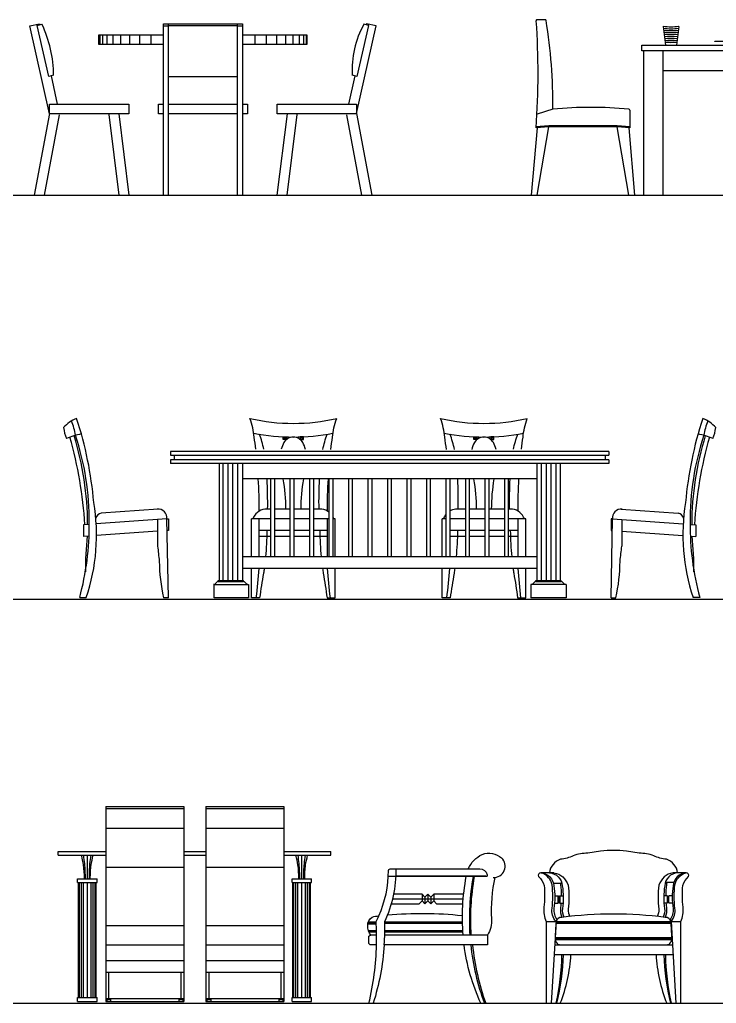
# Model space of a CAD drawing. Header units: inches. Extents: x 10 to 52.5, y 12.2 to 37.
# Drawn here: x 34.8 to 38.37, y 19.05 to 24.1 of the extents above; entities that cross this region are included whole.
import ezdxf

# ---------------------------------------------------------------- set-up
doc = ezdxf.new("R2010")
doc.units = ezdxf.units.IN
doc.header["$MEASUREMENT"] = 0
doc.layers.add('02', color=2, linetype='Continuous')
doc.layers.add('1', color=1, linetype='Continuous')

msp = doc.modelspace()

# ---------------------------------------------------------------- linework, layer by layer
at = {"layer": '02'}
for p, q in [((34.85, 24.0659), (34.8995, 24.0769)), ((34.8878, 24.0686), (34.9125, 24.0742)), ((34.8995, 24.0769), (34.9007, 24.0715)), ((35.5352, 23.1977), (35.5352, 24.0769)), ((35.5352, 24.0769), (35.9416, 24.0769)), ((35.5606, 24.0769), (35.5606, 23.1977)), ((35.9162, 23.1977), (35.9162, 24.0769)), ((35.9416, 24.0769), (35.9416, 23.1977)), ((36.5889, 24.0686), (36.5642, 24.0742)), ((36.5772, 24.0769), (36.576, 24.0715)), ((36.6267, 24.0659), (36.5772, 24.0769)), ((37.4936, 24.0977), (37.4532, 24.0977)), ((34.9504, 23.6138), (34.85, 24.0659)), ((34.9473, 23.8067), (34.8878, 24.0686)), ((35.5352, 24.0659), (35.5606, 24.0659)), ((35.5606, 24.0686), (35.9162, 24.0686)), ((35.9162, 24.0659), (35.9416, 24.0659)), ((36.5258, 23.6166), (36.6267, 24.0659)), ((36.5294, 23.8067), (36.5889, 24.0686)), ((38.0994, 24.0627), (38.1113, 23.9677)), ((38.1791, 24.0627), (38.1673, 23.9677)), ((35.205, 24.0206), (35.5352, 24.0206)), ((35.205, 23.9698), (35.205, 24.0206)), ((35.2095, 24.0206), (35.2095, 23.9698)), ((35.2231, 24.0206), (35.2231, 23.9698)), ((35.2456, 24.0206), (35.2456, 23.9698)), ((35.2764, 24.0206), (35.2764, 23.9698)), ((35.3152, 24.0206), (35.3152, 23.9698)), ((35.3612, 24.0206), (35.3612, 23.9698)), ((35.4136, 24.0206), (35.4136, 23.9698)), ((35.4717, 24.0206), (35.4717, 23.9698)), ((35.9416, 24.0206), (36.2718, 24.0206)), ((36.0051, 24.0206), (36.0051, 23.9698)), ((36.0631, 24.0206), (36.0631, 23.9698)), ((36.1155, 24.0206), (36.1155, 23.9698)), ((36.1615, 24.0206), (36.1615, 23.9698)), ((36.2003, 24.0206), (36.2003, 23.9698)), ((36.2312, 24.0206), (36.2312, 23.9698)), ((36.2536, 24.0206), (36.2536, 23.9698)), ((36.2672, 24.0206), (36.2672, 23.9698)), ((36.2718, 24.0206), (36.2718, 23.9698)), ((35.5352, 23.9698), (35.205, 23.9698)), ((36.2718, 23.9698), (35.9416, 23.9698)), ((38.0994, 23.8377), (38.6794, 23.8377)), ((34.9721, 23.8123), (34.9473, 23.8067)), ((34.959, 23.8094), (34.9911, 23.665)), ((35.5606, 23.8067), (35.9162, 23.8067)), ((36.5177, 23.8094), (36.4856, 23.665)), ((36.5294, 23.8067), (36.5047, 23.8123)), ((34.951, 23.665), (35.3574, 23.665)), ((34.951, 23.6142), (34.951, 23.665)), ((35.3574, 23.665), (35.3574, 23.6142)), ((35.5098, 23.665), (35.5352, 23.665)), ((35.5098, 23.6142), (35.5098, 23.665)), ((35.5606, 23.665), (35.9162, 23.665)), ((35.9416, 23.665), (35.967, 23.665)), ((35.967, 23.665), (35.967, 23.6142)), ((36.1194, 23.665), (36.5263, 23.665)), ((36.1194, 23.6138), (36.1194, 23.665)), ((36.5263, 23.665), (36.5263, 23.6138)), ((37.5337, 23.6377), (37.4523, 23.6127)), ((37.9277, 23.6332), (37.9277, 23.5431)), ((34.951, 23.6166), (34.8724, 23.1977)), ((35.0013, 23.6095), (34.9241, 23.1977)), ((35.3574, 23.6142), (34.951, 23.6142)), ((35.2559, 23.6111), (35.3076, 23.1977)), ((35.3068, 23.6142), (35.3588, 23.1977)), ((35.5352, 23.6142), (35.5098, 23.6142)), ((35.9162, 23.6142), (35.5606, 23.6142)), ((35.967, 23.6142), (35.9416, 23.6142)), ((36.17, 23.6142), (36.1179, 23.1977)), ((36.5263, 23.6138), (36.1194, 23.6138)), ((36.2208, 23.6111), (36.1686, 23.1977)), ((36.4754, 23.6095), (36.5526, 23.1977)), ((36.5258, 23.6166), (36.6043, 23.1977)), ((37.8627, 23.5477), (37.5127, 23.5477)), ((37.8214, 21.8814), (35.5714, 21.8814)), ((37.8214, 21.8214), (35.5714, 21.8214)), ((35.8214, 21.8214), (35.8214, 21.2209)), ((35.8428, 21.2209), (35.8428, 21.8214)), ((35.8674, 21.2209), (35.8674, 21.8214)), ((35.8921, 21.2209), (35.8921, 21.8214)), ((35.9167, 21.2209), (35.9167, 21.8214)), ((35.9414, 21.8214), (35.9414, 21.2209)), ((37.4514, 21.8214), (37.4514, 21.2209)), ((37.4761, 21.2209), (37.4761, 21.8214)), ((37.5007, 21.2209), (37.5007, 21.8214)), ((37.5254, 21.2209), (37.5254, 21.8214)), ((37.5501, 21.2209), (37.5501, 21.8214)), ((37.5714, 21.8214), (37.5714, 21.2209)), ((37.4514, 21.7414), (35.9414, 21.7414)), ((36.0864, 21.3414), (36.0864, 21.7414)), ((36.1064, 21.3414), (36.1064, 21.7414)), ((36.1864, 21.3414), (36.1864, 21.7414)), ((36.2064, 21.3414), (36.2064, 21.7414)), ((36.2864, 21.3414), (36.2864, 21.7414)), ((36.3064, 21.3414), (36.3064, 21.7414)), ((36.3864, 21.3414), (36.3864, 21.7414)), ((36.4064, 21.3414), (36.4064, 21.7414)), ((36.4864, 21.3414), (36.4864, 21.7414)), ((36.5064, 21.3414), (36.5064, 21.7414)), ((36.5864, 21.3414), (36.5864, 21.7414)), ((36.6064, 21.3414), (36.6064, 21.7414)), ((36.6864, 21.3414), (36.6864, 21.7414)), ((36.7064, 21.3414), (36.7064, 21.7414)), ((36.7864, 21.3414), (36.7864, 21.7414)), ((36.8064, 21.3414), (36.8064, 21.7414)), ((36.8864, 21.3414), (36.8864, 21.7414)), ((36.9064, 21.3414), (36.9064, 21.7414)), ((36.9864, 21.3414), (36.9864, 21.7414)), ((37.0064, 21.3414), (37.0064, 21.7414)), ((37.0864, 21.3414), (37.0864, 21.7414)), ((37.1064, 21.3414), (37.1064, 21.7414)), ((37.1864, 21.3414), (37.1864, 21.7414)), ((37.2064, 21.3414), (37.2064, 21.7414)), ((37.2864, 21.3414), (37.2864, 21.7414)), ((37.3064, 21.3414), (37.3064, 21.7414)), ((35.508, 21.5866), (35.2162, 21.5662)), ((36.0864, 21.5864), (36.0557, 21.5864)), ((36.1864, 21.5864), (36.1064, 21.5864)), ((36.2864, 21.5864), (36.2064, 21.5864)), ((36.3485, 21.5864), (36.3064, 21.5864)), ((37.0864, 21.5864), (37.0335, 21.5864)), ((37.1864, 21.5864), (37.1064, 21.5864)), ((37.2864, 21.5864), (37.2064, 21.5864)), ((37.3264, 21.5864), (37.3064, 21.5864)), ((37.8848, 21.5866), (38.1766, 21.5662)), ((35.1551, 21.5085), (35.1254, 21.5064)), ((35.1254, 21.5064), (35.1254, 21.4464)), ((35.5538, 21.5364), (35.1907, 21.511)), ((35.5058, 21.533), (35.5058, 21.3966)), ((35.5608, 21.1314), (35.5526, 21.5363)), ((35.5538, 21.5364), (35.5608, 21.5364)), ((35.5608, 21.5364), (35.5608, 21.4764)), ((36.0864, 21.5364), (35.9871, 21.5364)), ((36.1864, 21.5364), (36.1064, 21.5364)), ((36.2864, 21.5364), (36.2064, 21.5364)), ((36.3864, 21.5364), (36.3064, 21.5364)), ((36.4171, 21.5364), (36.4064, 21.5364)), ((36.9864, 21.5364), (36.9649, 21.5364)), ((37.0864, 21.5364), (37.0064, 21.5364)), ((37.1864, 21.5364), (37.1064, 21.5364)), ((37.2864, 21.5364), (37.2064, 21.5364)), ((37.3949, 21.5364), (37.3064, 21.5364)), ((37.839, 21.5364), (37.832, 21.5364)), ((37.832, 21.5364), (37.832, 21.4764)), ((37.832, 21.1314), (37.8402, 21.5363)), ((37.839, 21.5364), (38.2021, 21.511)), ((37.887, 21.533), (37.887, 21.3966)), ((38.2377, 21.5085), (38.2674, 21.5064)), ((38.2674, 21.5064), (38.2674, 21.4464)), ((35.1541, 21.4484), (35.1254, 21.4464)), ((35.5058, 21.473), (35.1924, 21.4511)), ((35.5608, 21.4764), (35.5538, 21.4764)), ((36.0864, 21.4764), (36.0271, 21.4764)), ((36.1864, 21.4764), (36.1064, 21.4764)), ((36.2864, 21.4764), (36.2064, 21.4764)), ((36.3771, 21.4764), (36.3064, 21.4764)), ((37.0864, 21.4764), (37.0049, 21.4764)), ((37.1864, 21.4764), (37.1064, 21.4764)), ((37.2864, 21.4764), (37.2064, 21.4764)), ((37.3549, 21.4764), (37.3064, 21.4764)), ((37.832, 21.4764), (37.839, 21.4764)), ((37.887, 21.473), (38.2004, 21.4511)), ((38.2387, 21.4484), (38.2674, 21.4464)), ((36.0864, 21.4464), (36.0281, 21.4464)), ((36.1864, 21.4464), (36.1064, 21.4464)), ((36.2864, 21.4464), (36.2064, 21.4464)), ((36.3771, 21.4464), (36.3064, 21.4464)), ((37.0864, 21.4464), (37.0059, 21.4464)), ((37.1864, 21.4464), (37.1064, 21.4464)), ((37.2864, 21.4464), (37.2064, 21.4464)), ((37.3549, 21.4464), (37.3064, 21.4464)), ((37.4514, 21.3414), (35.9414, 21.3414)), ((37.4514, 21.2814), (35.9414, 21.2814)), ((35.7964, 21.1999), (35.9714, 21.1999)), ((35.8164, 21.2209), (35.9464, 21.2209)), ((35.8164, 21.2149), (35.8164, 21.2209)), ((35.8164, 21.2149), (35.9464, 21.2149)), ((35.9464, 21.2149), (35.9464, 21.2209)), ((35.9664, 21.1999), (35.9664, 21.2029)), ((37.4264, 21.1999), (37.4264, 21.2029)), ((37.4464, 21.2209), (37.5764, 21.2209)), ((37.4464, 21.2149), (37.4464, 21.2209)), ((37.4464, 21.2149), (37.5764, 21.2149)), ((37.5764, 21.2149), (37.5764, 21.2209)), ((37.5964, 21.1999), (37.5964, 21.2029)), ((35.106, 21.133), (35.1399, 21.133)), ((35.5608, 21.1314), (35.5358, 21.1314)), ((37.832, 21.1314), (37.857, 21.1314)), ((38.2868, 21.133), (38.2529, 21.133)), ((35.2395, 20.0604), (35.2395, 19.0604)), ((35.2395, 20.0604), (35.6395, 20.0604)), ((35.2395, 20.0504), (35.6395, 20.0504)), ((35.6395, 20.0604), (35.6395, 19.0604)), ((35.7533, 20.0604), (35.7533, 19.0604)), ((35.7533, 20.0604), (36.1533, 20.0604)), ((35.7533, 20.0504), (36.1533, 20.0504)), ((36.1533, 20.0604), (36.1533, 19.0604)), ((35.2395, 19.9504), (35.6395, 19.9504)), ((35.7533, 19.9504), (36.1533, 19.9504)), ((34.9953, 19.8304), (35.2395, 19.8304)), ((34.9953, 19.8104), (34.9953, 19.8304)), ((34.9953, 19.8104), (35.2395, 19.8104)), ((35.1453, 19.6904), (35.1453, 19.8104)), ((35.6395, 19.8304), (35.7533, 19.8304)), ((35.6395, 19.8104), (35.7533, 19.8104)), ((36.1533, 19.8304), (36.3953, 19.8304)), ((36.1533, 19.8104), (36.3953, 19.8104)), ((36.2453, 19.6904), (36.2453, 19.8104)), ((36.3953, 19.8104), (36.3953, 19.8304)), ((35.2395, 19.7504), (35.6395, 19.7504)), ((35.7533, 19.7504), (36.1533, 19.7504)), ((35.0953, 19.6704), (35.0953, 19.6904)), ((35.0953, 19.6904), (35.1953, 19.6904)), ((35.1953, 19.6704), (35.1953, 19.6904)), ((36.1953, 19.6904), (36.2953, 19.6904)), ((36.1953, 19.6704), (36.1953, 19.6904)), ((36.2953, 19.6704), (36.2953, 19.6904)), ((37.1895, 19.7035), (36.7291, 19.7035)), ((35.0953, 19.6704), (35.1953, 19.6704)), ((35.1003, 19.0804), (35.1003, 19.6704)), ((35.1053, 19.0804), (35.1053, 19.6704)), ((35.1153, 19.0804), (35.1153, 19.6704)), ((35.1253, 19.0804), (35.1253, 19.6704)), ((35.1453, 19.0804), (35.1453, 19.6704)), ((35.1653, 19.0804), (35.1653, 19.6704)), ((35.1753, 19.0804), (35.1753, 19.6704)), ((35.1853, 19.0804), (35.1853, 19.6704)), ((35.1903, 19.0804), (35.1903, 19.6704)), ((36.1953, 19.6704), (36.2953, 19.6704)), ((36.2003, 19.0804), (36.2003, 19.6704)), ((36.2053, 19.0804), (36.2053, 19.6704)), ((36.2153, 19.0804), (36.2153, 19.6704)), ((36.2253, 19.0804), (36.2253, 19.6704)), ((36.2453, 19.0804), (36.2453, 19.6704)), ((36.2653, 19.0804), (36.2653, 19.6704)), ((36.2753, 19.0804), (36.2753, 19.6704)), ((36.2853, 19.0804), (36.2853, 19.6704)), ((36.2903, 19.0804), (36.2903, 19.6704)), ((37.5361, 19.6681), (37.5769, 19.6681)), ((37.5769, 19.6711), (37.5769, 19.6681)), ((38.1541, 19.6711), (38.1125, 19.6711)), ((38.1125, 19.6711), (38.1125, 19.6681)), ((36.7126, 19.5866), (37.072, 19.5866)), ((36.8623, 19.6111), (36.8623, 19.5761)), ((36.8773, 19.5961), (36.8773, 19.5611)), ((36.8923, 19.6111), (36.8923, 19.5761)), ((36.9073, 19.5961), (36.9073, 19.5611)), ((36.9223, 19.6111), (36.9223, 19.5761)), ((37.5432, 19.6029), (37.5586, 19.6029)), ((37.5586, 19.6029), (37.5586, 19.5655)), ((37.5652, 19.6028), (37.5652, 19.5656)), ((37.5685, 19.6029), (37.5685, 19.5655)), ((37.5685, 19.6029), (37.5866, 19.6029)), ((38.1208, 19.6029), (38.1027, 19.6029)), ((38.1208, 19.6029), (38.1208, 19.5655)), ((38.1241, 19.6028), (38.1241, 19.5656)), ((38.1275, 19.6028), (38.1275, 19.5656)), ((38.1462, 19.6029), (38.1308, 19.6029)), ((37.5422, 19.5655), (37.5586, 19.5655)), ((37.5685, 19.5655), (37.5857, 19.5655)), ((38.1208, 19.5655), (38.1037, 19.5655)), ((38.1471, 19.5655), (38.1308, 19.5655)), ((35.2395, 19.4504), (35.6395, 19.4504)), ((35.7533, 19.4504), (36.1533, 19.4504)), ((36.5843, 19.4591), (36.6272, 19.4591)), ((36.5851, 19.4641), (36.6268, 19.4641)), ((36.5865, 19.4691), (36.6265, 19.4691)), ((36.6712, 19.4691), (37.0685, 19.4691)), ((36.6713, 19.4641), (37.0686, 19.4641)), ((36.6713, 19.4616), (37.0687, 19.4616)), ((37.4997, 19.4711), (38.1897, 19.4711)), ((37.5497, 19.4711), (37.5247, 19.0511)), ((37.5494, 19.463), (38.1399, 19.463)), ((37.5496, 19.466), (38.1397, 19.466)), ((38.1397, 19.4711), (38.1647, 19.0511)), ((36.5867, 19.425), (36.6287, 19.425)), ((36.5875, 19.4225), (36.6288, 19.4225)), ((36.5894, 19.4175), (36.6289, 19.4175)), ((36.6291, 19.4011), (36.5994, 19.4011)), ((37.1974, 19.4011), (36.6712, 19.4011)), ((36.6716, 19.42), (37.0708, 19.42)), ((36.6716, 19.4175), (37.0709, 19.4175)), ((36.6717, 19.425), (37.0704, 19.425)), ((37.5449, 19.3854), (38.1444, 19.3854)), ((37.5451, 19.3884), (38.1442, 19.3884)), ((37.5452, 19.3794), (38.1442, 19.3794)), ((35.2395, 19.3504), (35.6395, 19.3504)), ((35.7533, 19.3504), (36.1533, 19.3504)), ((37.5425, 19.3511), (38.1468, 19.3511)), ((37.5396, 19.3011), (38.1498, 19.3011)), ((35.2395, 19.2704), (35.6395, 19.2704)), ((35.7533, 19.2704), (36.1533, 19.2704)), ((35.2395, 19.2104), (35.6395, 19.2104)), ((35.2545, 19.2104), (35.2545, 19.0754)), ((35.6245, 19.2104), (35.6245, 19.0754)), ((35.7533, 19.2104), (36.1533, 19.2104)), ((35.7683, 19.2104), (35.7683, 19.0754)), ((36.1383, 19.2104), (36.1383, 19.0754)), ((35.0953, 19.0604), (35.0953, 19.0804)), ((35.0953, 19.0804), (35.1953, 19.0804)), ((35.1953, 19.0604), (35.1953, 19.0804)), ((36.1953, 19.0804), (36.2953, 19.0804)), ((36.1953, 19.0604), (36.1953, 19.0804)), ((36.2953, 19.0604), (36.2953, 19.0804)), ((35.0953, 19.0604), (35.1953, 19.0604)), ((35.2395, 19.0754), (35.6395, 19.0754)), ((35.2395, 19.0604), (35.6395, 19.0604)), ((35.2445, 19.0704), (35.2445, 19.0604)), ((35.2445, 19.0704), (35.2645, 19.0704)), ((35.2645, 19.0704), (35.2645, 19.0604)), ((35.6145, 19.0704), (35.6145, 19.0604)), ((35.6145, 19.0704), (35.6345, 19.0704)), ((35.6345, 19.0704), (35.6345, 19.0604)), ((35.7533, 19.0754), (36.1533, 19.0754)), ((35.7533, 19.0604), (36.1533, 19.0604)), ((35.7583, 19.0704), (35.7583, 19.0604)), ((35.7583, 19.0704), (35.7783, 19.0704)), ((35.7783, 19.0704), (35.7783, 19.0604)), ((36.1283, 19.0704), (36.1283, 19.0604)), ((36.1283, 19.0704), (36.1483, 19.0704)), ((36.1483, 19.0704), (36.1483, 19.0604)), ((36.1953, 19.0604), (36.2953, 19.0604))]:
    msp.add_line(p, q, dxfattribs=at)
for points in [[(38.3644, 23.9877), (38.5144, 23.9877), (38.5144, 23.9857), (38.3644, 23.9857)], [(37.9894, 23.9677), (38.7894, 23.9677), (38.7894, 23.9377), (37.9894, 23.9377)], [(36.1505, 21.9577), (36.1663, 21.9577), (36.1663, 21.9432), (36.1505, 21.9432)], [(36.1535, 21.9547), (36.1633, 21.9547), (36.1633, 21.9462), (36.1535, 21.9462)], [(36.2537, 21.9577), (36.2379, 21.9577), (36.2379, 21.9432), (36.2537, 21.9432)], [(36.2507, 21.9547), (36.2409, 21.9547), (36.2409, 21.9462), (36.2507, 21.9462)], [(37.1283, 21.9577), (37.1441, 21.9577), (37.1441, 21.9432), (37.1283, 21.9432)], [(37.1313, 21.9547), (37.1411, 21.9547), (37.1411, 21.9462), (37.1313, 21.9462)], [(37.2315, 21.9577), (37.2158, 21.9577), (37.2158, 21.9432), (37.2315, 21.9432)], [(37.2285, 21.9547), (37.2188, 21.9547), (37.2188, 21.9462), (37.2285, 21.9462)]]:
    msp.add_lwpolyline(points, close=True, dxfattribs=at)
for points in [[(37.9994, 23.9377), (37.9994, 23.1977)], [(38.0994, 23.1977), (38.0994, 23.9377)], [(37.4524, 23.5434), (37.4227, 23.1977)], [(37.4527, 23.1977), (37.5126, 23.5477)], [(37.9226, 23.1977), (37.8627, 23.5477)], [(37.9229, 23.5434), (37.9526, 23.1977)], [(35.5714, 21.8814), (35.5714, 21.8634), (37.8214, 21.8634)], [(35.5914, 21.8634), (35.5914, 21.8394)], [(37.8014, 21.8634), (37.8014, 21.8394)], [(37.8214, 21.8814), (37.8214, 21.8634)], [(37.8214, 21.8394), (35.5714, 21.8394), (35.5714, 21.8214)], [(37.8214, 21.8394), (37.8214, 21.8214)], [(35.9871, 21.3414), (35.9871, 21.5364)], [(36.0271, 21.3414), (36.0271, 21.5364)], [(36.3771, 21.3414), (36.3771, 21.5364)], [(36.4171, 21.3414), (36.4171, 21.5364)], [(36.9649, 21.3414), (36.9649, 21.5364)], [(37.3549, 21.3414), (37.3549, 21.5364)], [(37.3949, 21.3414), (37.3949, 21.5364)], [(35.9714, 21.1999), (35.9714, 21.1314), (35.7964, 21.1314), (35.7964, 21.2029)], [(37.6014, 21.1999), (37.4214, 21.1999), (37.4214, 21.1314)], [(37.6014, 21.1999), (37.6014, 21.1314), (37.4214, 21.1314)], [(37.0743, 19.6111), (36.9223, 19.6111), (36.9073, 19.5961), (36.8923, 19.6111), (36.8773, 19.5961), (36.8623, 19.6111), (36.7181, 19.6111)], [(37.5586, 19.6029), (37.5601, 19.6003), (37.5619, 19.6028), (37.5636, 19.6003), (37.5652, 19.6028), (37.5669, 19.6003), (37.5685, 19.6029)], [(38.1308, 19.6029), (38.1292, 19.6003), (38.1275, 19.6028), (38.1257, 19.6003), (38.1241, 19.6028), (38.1225, 19.6003), (38.1208, 19.6029)], [(36.7058, 19.5611), (36.8473, 19.5611), (36.8623, 19.5761), (36.8773, 19.5611), (36.8923, 19.5761), (36.9073, 19.5611), (36.9223, 19.5761), (36.9373, 19.5611), (37.0701, 19.5611)], [(37.5586, 19.5655), (37.5601, 19.5681), (37.5619, 19.5656), (37.5636, 19.5681), (37.5652, 19.5656), (37.5669, 19.5681), (37.5685, 19.5655)], [(38.1308, 19.5655), (38.1292, 19.5681), (38.1275, 19.5656), (38.1257, 19.5681), (38.1241, 19.5656), (38.1225, 19.5681), (38.1208, 19.5655)]]:
    msp.add_lwpolyline(points, dxfattribs=at)
for points in [[(37.9281, 23.5481), (37.863, 23.5527, 0.017552), (37.8625, 23.5527), (37.5127, 23.5527, 0.017552), (37.5122, 23.5526), (37.447, 23.5481)], [(37.5127, 23.5477, 0.017552), (37.5126, 23.5477), (37.4474, 23.5431)], [(37.9277, 23.5431), (37.8627, 23.5477, 0.017552), (37.8626, 23.5477)], [(36.0093, 21.8941, 0.005505), (36.0016, 21.9552, 0.060823), (35.9796, 22.0514)], [(36.3948, 21.8925, -0.00565), (36.4026, 21.9552, -0.060823), (36.4246, 22.0514)], [(36.9873, 21.8924, 0.005652), (36.9795, 21.9552, 0.060823), (36.9574, 22.0514)], [(37.3728, 21.894, -0.00551), (37.3804, 21.9552, -0.060823), (37.4024, 22.0514)], [(36.0508, 21.8938, 0.031241), (36.0287, 21.9709)], [(36.2645, 21.8929, 0.048013), (36.2509, 21.9282, 0.26274), (36.2021, 21.956, 0.26274), (36.1533, 21.9282, 0.047326), (36.1398, 21.8934)], [(36.3532, 21.8926, -0.031747), (36.3755, 21.9709)], [(37.0289, 21.8925, 0.031759), (37.0065, 21.9709)], [(37.2422, 21.8933, 0.047392), (37.2287, 21.9282, 0.26274), (37.1799, 21.956, 0.26274), (37.1311, 21.9282, 0.048065), (37.1175, 21.8928)], [(37.3312, 21.8938, -0.031264), (37.3534, 21.9709)], [(36.0272, 21.5764, 0.01476), (36.0224, 21.7414)], [(36.0702, 21.5864, 0.015292), (36.0677, 21.7414)], [(36.149, 21.7414, -0.042829), (36.1624, 21.5864)], [(36.2418, 21.5864, -0.042829), (36.2552, 21.7414)], [(36.334, 21.5864, -0.015292), (36.3365, 21.7414)], [(36.377, 21.5764, -0.01476), (36.3818, 21.7414)], [(37.048, 21.5864, 0.015292), (37.0455, 21.7414)], [(37.1269, 21.7414, -0.042829), (37.1402, 21.5864)], [(37.2196, 21.5864, -0.042829), (37.233, 21.7414)], [(37.3119, 21.5864, -0.015292), (37.3144, 21.7414)], [(37.3548, 21.5764, -0.01476), (37.3596, 21.7414)], [(36.0667, 21.4764, -0.020607), (36.0593, 21.3414)], [(36.3375, 21.4764, 0.020607), (36.3449, 21.3414)], [(37.0446, 21.4764, -0.020607), (37.0371, 21.3414)], [(37.3153, 21.4764, 0.020607), (37.3227, 21.3414)], [(36.0524, 21.2814, -0.003701), (36.049, 21.2573, 0.009693), (36.0291, 21.1314), (35.9871, 21.1314), (35.9871, 21.2814)], [(36.0121, 21.1314, 0.009723), (36.0264, 21.2814)], [(36.3518, 21.2814, 0.003701), (36.3552, 21.2573, -0.009693), (36.3751, 21.1314), (36.4171, 21.1314), (36.4171, 21.2814)], [(36.3921, 21.1314, -0.009723), (36.3778, 21.2814)], [(37.0302, 21.2814, -0.003701), (37.0268, 21.2573, 0.009693), (37.0069, 21.1314), (36.9649, 21.1314), (36.9649, 21.2814)], [(36.9899, 21.1314, 0.009723), (37.0042, 21.2814)], [(37.3297, 21.2814, 0.003701), (37.3331, 21.2573, -0.009693), (37.3529, 21.1314), (37.3949, 21.1314), (37.3949, 21.2814)], [(37.3699, 21.1314, -0.009723), (37.3557, 21.2814)], [(38.1738, 19.7211, 0.288607), (38.1162, 19.7901, -0.083533), (38.0515, 19.8082, 0.095573), (37.9762, 19.821, 0.108417), (37.7132, 19.821, 0.095573), (37.6379, 19.8082, -0.083533), (37.5732, 19.7901, 0.288607), (37.5155, 19.7211)], [(37.0997, 19.7411, -0.173163), (37.1711, 19.8153, -0.267295), (37.2706, 19.797, -0.651193)], [(36.5894, 19.0511, 0.05457), (36.6289, 19.3511), (36.5994, 19.3511, -0.414214), (36.5894, 19.3611), (36.5894, 19.3911, -0.414214), (36.5994, 19.4011, -0.197475), (36.5843, 19.4492, -0.29683), (36.6066, 19.4937, -0.071658), (36.6402, 19.4993, 0.109482), (36.6895, 19.7321, -0.371511), (36.6986, 19.7411), (37.1585, 19.7411)], [(36.6683, 19.3511, 0.02874), (36.6712, 19.4711, 0.118705), (36.7294, 19.7411)], [(37.1585, 19.7411, -0.341999), (37.1972, 19.7111, -0.490314), (37.1895, 19.7011), (36.689, 19.7011)], [(37.0879, 19.7011, 0.069927), (37.0723, 19.4011)], [(37.1244, 19.7011, 0.060618), (37.1077, 19.4011)], [(37.1301, 19.7011, 0.060897), (37.1134, 19.4011)], [(37.2362, 19.6975, 0.06988), (37.2184, 19.4841, -0.168439), (37.1974, 19.4011), (37.1974, 19.3511)], [(37.5392, 19.7211), (37.472, 19.7211, 0.570658), (37.4604, 19.7022, -0.105676), (37.4888, 19.6558, -0.055073), (37.4875, 19.5437, 0.144258), (37.4997, 19.4711), (37.4997, 19.0511)], [(37.5497, 19.4711, -0.211049), (37.5292, 19.5386, 0.063656), (37.5296, 19.6593, 0.250977), (37.4783, 19.7194, 0.0752), (37.472, 19.7211)], [(37.472, 19.7211, -0.372932), (37.5385, 19.6539, -0.076113), (37.5391, 19.5374, 0.197871), (37.5548, 19.4806, 0.210896)], [(37.5155, 19.7211, -0.372932), (37.582, 19.6539, -0.076113), (37.5826, 19.5374, 0.147746), (37.5903, 19.4933, 0.147746)], [(37.5392, 19.7211, -0.281042), (37.6113, 19.6573, -0.075092), (37.6117, 19.5335, 0.150224), (37.6207, 19.4969, 0.150224)], [(38.2173, 19.7211), (38.1502, 19.7211, 0.281042), (38.0781, 19.6573, 0.075092), (38.0776, 19.5335, -0.150224), (38.0687, 19.4969, -0.150224)], [(38.1738, 19.7211, 0.372932), (38.1073, 19.6539, 0.076113), (38.1068, 19.5374, -0.147746), (38.0991, 19.4933, -0.147746)], [(38.2173, 19.7211, 0.372932), (38.1508, 19.6539, 0.076113), (38.1503, 19.5374, -0.197871), (38.1346, 19.4806, -0.210896)], [(38.1397, 19.4711, 0.211049), (38.1602, 19.5386, -0.063656), (38.1598, 19.6593, -0.250977), (38.2111, 19.7194, -0.0752), (38.2173, 19.7211)], [(38.1897, 19.0511), (38.1897, 19.4711, 0.144258), (38.2019, 19.5437, -0.055073), (38.2006, 19.6558, -0.105676), (38.229, 19.7022, 0.570658), (38.2173, 19.7211)], [(37.5707, 19.6681, -0.027315), (37.5731, 19.6593, -0.029707), (37.5767, 19.6029, -0.029707)], [(38.1187, 19.6681, 0.027315), (38.1163, 19.6593, 0.029707), (38.1127, 19.6029, 0.029707)], [(37.5754, 19.5655, -0.014206), (37.5727, 19.5386, 0.138594), (37.5798, 19.492)], [(38.1139, 19.5655, 0.014206), (38.1167, 19.5386, -0.138594), (38.1095, 19.492)], [(36.6289, 19.3511, 0.023694), (36.6264, 19.4711, 0.016612), (36.6402, 19.4993, 0.016612)], [(36.6859, 19.5044, -0.048118), (37.0678, 19.5019)], [(38.119, 19.3513, 0.140687), (38.1344, 19.3578, 0.215388), (38.1442, 19.389, 0.018089), (38.1419, 19.4271, 0.011752), (38.1393, 19.4713, 0.34965), (38.1095, 19.492, 0.064338), (37.5798, 19.492, 0.34931), (37.5501, 19.4713, 0.011752), (37.5475, 19.4271, 0.018089), (37.5452, 19.389, 0.215388), (37.5549, 19.3578, 0.140687), (37.5704, 19.3513)], [(37.1974, 19.3511), (36.6683, 19.3511, -0.058179), (36.612, 19.0511)], [(37.1638, 19.0511, -0.072673), (37.0778, 19.3511)], [(37.112, 19.3511, 0.062173), (37.1822, 19.0511)], [(37.1215, 19.3511, 0.060184), (37.189, 19.0511)], [(37.5782, 19.3011, -0.052097), (37.549, 19.0511, -27.919329)], [(37.586, 19.3006, -0.052184), (37.5529, 19.0511, -0.03019)], [(37.5713, 19.0511, 0.083099), (37.6261, 19.3011)], [(38.0633, 19.3011, 0.083099), (38.1181, 19.0511)], [(38.1033, 19.3006, 0.052184), (38.1365, 19.0511, 0.03019)], [(38.1112, 19.3011, 0.052097), (38.1404, 19.0511, 27.919329)]]:
    msp.add_lwpolyline(points, format="xyb", dxfattribs=at)
for centre, radius, start, end in [((34.3407, 23.8066), 0.6314, 0.5242, 25.0838), ((36.9756, 23.843), 0.4719, 150.6644, 183.7277), ((33.671, 23.8232), 3.7868, 355.7517, 4.0749), ((37.4532, 24.0927), 0.005, 90, 184.4822), ((37.4936, 24.0927), 0.005, 10.4697, 90), ((34.8617, 23.6605), 2.6721, 359.5115, 9.3283), ((38.1002, 24.0628), 0.0008, 83.3076, 187.125), ((38.1393, 24.3958), 0.3345, 263.3076, 276.6924), ((38.1393, 24.3958), 0.3445, 263.5468, 276.4532), ((38.1393, 24.3958), 0.3545, 263.9368, 276.0632), ((38.1393, 24.3958), 0.3645, 264.3048, 275.6952), ((38.1393, 24.3958), 0.3745, 264.6527, 275.3473), ((38.1784, 24.0628), 0.0008, 352.875, 96.6924), ((38.1393, 24.3958), 0.3845, 264.9821, 275.0179), ((38.1393, 24.3958), 0.3945, 265.2944, 274.7056), ((38.1393, 24.3958), 0.4045, 265.5909, 274.4091), ((38.1393, 24.3958), 0.4145, 265.8728, 274.1272), ((37.7307, 21.7022), 1.9455, 84.3215, 95.8118), ((37.9227, 23.6332), 0.005, 0, 84.3215), ((35.1413, 21.9081), 0.1521, 109.5759, 140.6292), ((35.2113, 22.0232), 0.1885, 185.6828, 203.3447), ((34.7685, 21.9167), 0.3196, 8.7526, 22.4843), ((33.2829, 21.4578), 1.9024, 4.9107, 18.1795), ((36.2021, 23.029), 1.0026, 257.1783, 282.8217), ((37.1799, 23.029), 1.0026, 257.1783, 282.8217), ((40.1099, 21.4578), 1.9024, 161.8205, 175.0893), ((38.2515, 21.9081), 0.1521, 39.3708, 70.4241), ((38.6243, 21.9167), 0.3196, 157.5157, 171.2474), ((38.1815, 22.0232), 0.1885, 336.6553, 354.3172), ((35.1644, 21.6741), 0.3021, 99.4988, 114.6772), ((32.9667, 21.3671), 2.1707, 3.6933, 15.7421), ((33.5945, 21.5035), 1.5523, 0.1624, 17.2287), ((33.761, 21.5271), 1.3941, 359.491, 18.3244), ((36.2021, 22.9992), 1.0428, 258.7604, 281.2396), ((37.1799, 22.9992), 1.0428, 258.7604, 281.2396), ((39.6318, 21.5271), 1.3941, 161.6756, 180.509), ((39.7983, 21.5035), 1.5523, 162.7713, 179.8376), ((40.4261, 21.3671), 2.1707, 164.2579, 176.3067), ((38.2284, 21.6741), 0.3021, 65.3228, 80.5012), ((34.1871, 21.4535), 1.0053, 341.4048, 9.5718), ((39.2057, 21.4535), 1.0053, 170.4282, 198.5952), ((35.2251, 21.5296), 0.0376, 103.5911, 164.2888), ((35.508, 21.5406), 0.046, 354.791, 95.2074), ((36.0664, 21.5103), 0.0769, 98.0081, 160.1385), ((36.3378, 21.5103), 0.0769, 50.7994, 81.9919), ((37.0442, 21.5103), 0.0769, 138.7966, 160.1385), ((37.0442, 21.5103), 0.0769, 98.0081, 119.4837), ((37.3156, 21.5103), 0.0769, 19.8615, 81.9919), ((37.8848, 21.5406), 0.046, 84.7926, 185.209), ((38.1677, 21.5296), 0.0376, 15.7112, 76.4089), ((33.733, 21.5034), 1.4221, 344.9035, 0.4566), ((36.3378, 21.5103), 0.0769, 19.8615, 26.8443), ((39.6598, 21.5034), 1.4221, 179.5434, 195.0965), ((37.0889, 21.2603), 1.9538, 174.4954, 179.8481), ((36.3039, 21.2603), 1.9538, 0.1519, 5.5046), ((41.2255, 21.993), 5.7507, 185.95313, 186.72146), ((32.1673, 21.993), 5.7507, 353.27854, 354.04687), ((36.4482, 21.3309), 0.9339, 180.669, 192.3328), ((36.9446, 21.3309), 0.9339, 347.6672, 359.331), ((35.8215, 21.1931), 0.0223, 103.1674, 154.1522), ((35.9413, 21.1931), 0.0223, 25.8478, 76.8326), ((37.4515, 21.1931), 0.0223, 103.1674, 154.1522), ((37.5713, 21.1931), 0.0223, 25.8478, 76.8326), ((37.2314, 19.7548), 0.0576, 266.0927, 47.1177)]:
    msp.add_arc(centre, radius, start, end, dxfattribs=at)
for points, knots in [([(35.1303, 19.6904), (35.1299, 19.7143), (35.129, 19.7549), (35.1193, 19.7943), (35.1153, 19.8104)], [0, 0, 0, 0, 71.54793, 121.253526, 121.253526, 121.253526, 121.253526]), ([(35.1353, 19.6904), (35.1349, 19.7163), (35.1342, 19.7565), (35.1285, 19.7963), (35.1265, 19.8104)], [0, 0, 0, 0, 77.737615, 120.424526, 120.424526, 120.424526, 120.424526]), ([(35.1553, 19.6904), (35.1558, 19.7163), (35.1565, 19.7565), (35.1622, 19.7963), (35.1642, 19.8104)], [0, 0, 0, 0, 77.737615, 120.424526, 120.424526, 120.424526, 120.424526]), ([(35.1603, 19.6904), (35.1608, 19.7143), (35.1617, 19.7549), (35.1714, 19.7943), (35.1753, 19.8104)], [0, 0, 0, 0, 71.54793, 121.253526, 121.253526, 121.253526, 121.253526]), ([(36.2303, 19.6904), (36.2299, 19.7143), (36.229, 19.7549), (36.2193, 19.7943), (36.2153, 19.8104)], [0, 0, 0, 0, 71.54793, 121.253526, 121.253526, 121.253526, 121.253526]), ([(36.2353, 19.6904), (36.2349, 19.7163), (36.2342, 19.7565), (36.2285, 19.7963), (36.2265, 19.8104)], [0, 0, 0, 0, 77.737615, 120.424526, 120.424526, 120.424526, 120.424526]), ([(36.2553, 19.6904), (36.2558, 19.7163), (36.2565, 19.7565), (36.2622, 19.7963), (36.2642, 19.8104)], [0, 0, 0, 0, 77.737615, 120.424526, 120.424526, 120.424526, 120.424526]), ([(36.2603, 19.6904), (36.2608, 19.7143), (36.2617, 19.7549), (36.2714, 19.7943), (36.2753, 19.8104)], [0, 0, 0, 0, 71.54793, 121.253526, 121.253526, 121.253526, 121.253526])]:
    msp.add_open_spline(points, degree=3, knots=knots, dxfattribs=at)
at = {"layer": '1'}
for p, q in [((32.3342, 23.1977), (52.1649, 23.1977)), ((32.3342, 21.1244), (52.1649, 21.1244)), ((32.3342, 19.0511), (52.1649, 19.0511))]:
    msp.add_line(p, q, dxfattribs=at)

doc.saveas('drawing.dxf')
